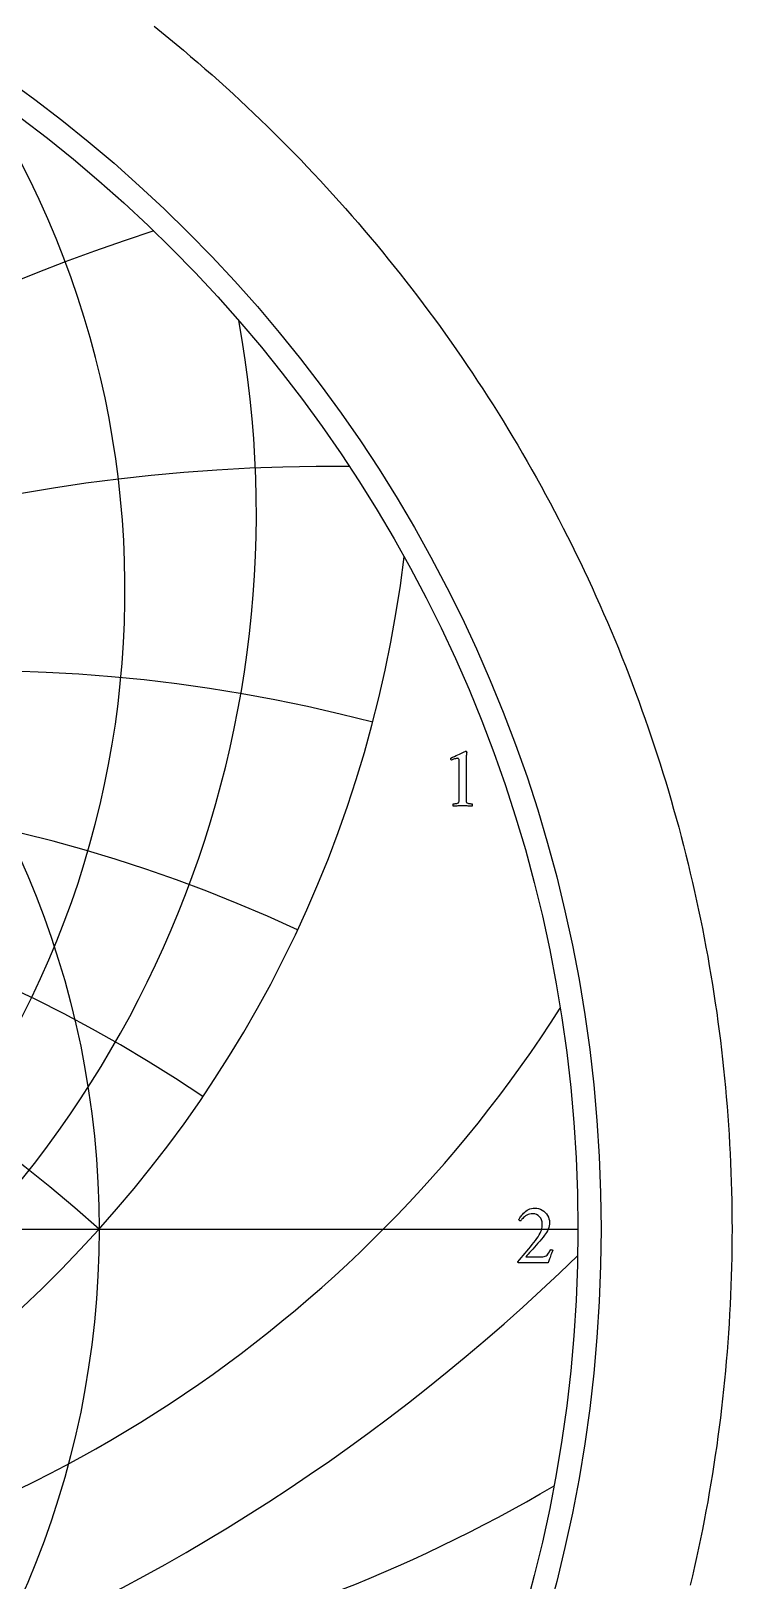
# Model space of a CAD drawing. Header units: millimetres. Extents: x -50 to 50, y -50 to 64.
# Drawn here: x 27.2 to 50, y -11.4 to 38.9 of the extents above; entities that cross this region are included whole.
import ezdxf

# ---------------------------------------------------------------- set-up
doc = ezdxf.new("R2010")
doc.units = ezdxf.units.MM
for name, color, linetype in [('CUT_OUTER', 1, 'Continuous'), ('ENGRAVE', 7, 'Continuous'), ('ENGRAVE_FINE', 8, 'Continuous'), ('GUIDE', 3, 'Continuous'), ('TEXT', 5, 'Continuous')]:
    doc.layers.add(name, color=color, linetype=linetype)

msp = doc.modelspace()

# ---------------------------------------------------------------- linework, layer by layer
at = {"layer": 'CUT_OUTER'}
msp.add_lwpolyline([(31.243, 39.0369), (31.4819, 38.8444), (31.7197, 38.6505), (31.9562, 38.4552), (32.1916, 38.2584), (32.4257, 38.0601), (32.6586, 37.8604), (32.8903, 37.6593), (33.1208, 37.4568), (33.35, 37.2529), (33.5779, 37.0476), (33.8046, 36.8408), (34.03, 36.6327), (34.2542, 36.4232), (34.477, 36.2124), (34.6986, 36.0001), (34.9188, 35.7865), (35.1377, 35.5716), (35.3553, 35.3553), (35.5716, 35.1377), (35.7865, 34.9188), (36.0001, 34.6986), (36.2124, 34.477), (36.4232, 34.2542), (36.6327, 34.03), (36.8408, 33.8046), (37.0476, 33.5779), (37.2529, 33.35), (37.4568, 33.1208), (37.6593, 32.8903), (37.8604, 32.6586), (38.0601, 32.4257), (38.2584, 32.1916), (38.4552, 31.9562), (38.6505, 31.7197), (38.8444, 31.4819), (39.0369, 31.243), (39.2278, 31.0029), (39.4173, 30.7616), (39.6053, 30.5191), (39.7918, 30.2756), (39.9769, 30.0308), (40.1604, 29.785), (40.3424, 29.538), (40.5229, 29.2899), (40.7018, 29.0407), (40.8792, 28.7904), (41.0551, 28.539), (41.2295, 28.2866), (41.4023, 28.0331), (41.5735, 27.7785), (41.7431, 27.5229), (41.9112, 27.2662), (42.0777, 27.0086), (42.2427, 26.7499), (42.406, 26.4902), (42.5678, 26.2295), (42.7279, 25.9678), (42.8864, 25.7051), (43.0433, 25.4415), (43.1986, 25.1769), (43.3523, 24.9114), (43.5043, 24.6449), (43.6547, 24.3775), (43.8035, 24.1092), (43.9506, 23.84), (44.0961, 23.5698), (44.2399, 23.2988), (44.382, 23.0269), (44.5224, 22.7542), (44.6612, 22.4806), (44.7983, 22.2061), (44.9337, 21.9308), (45.0674, 21.6547), (45.1995, 21.3778), (45.3298, 21.1), (45.4584, 20.8215), (45.5853, 20.5422), (45.7105, 20.2621), (45.834, 19.9812), (45.9557, 19.6996), (46.0757, 19.4173), (46.194, 19.1342), (46.3105, 18.8504), (46.4253, 18.5659), (46.5383, 18.2806), (46.6496, 17.9948), (46.7592, 17.7082), (46.867, 17.4209), (46.973, 17.133), (47.0772, 16.8445), (47.1797, 16.5553), (47.2804, 16.2655), (47.3793, 15.9751), (47.4764, 15.6841), (47.5718, 15.3925), (47.6653, 15.1003), (47.7571, 14.8075), (47.847, 14.5142), (47.9352, 14.2204), (48.0215, 13.926), (48.1061, 13.6311), (48.1888, 13.3356), (48.2697, 13.0397), (48.3488, 12.7433), (48.4261, 12.4464), (48.5016, 12.149), (48.5752, 11.8512), (48.647, 11.5529), (48.717, 11.2542), (48.7851, 10.9551), (48.8514, 10.6555), (48.9159, 10.3556), (48.9785, 10.0552), (49.0393, 9.7545), (49.0982, 9.4534), (49.1553, 9.152), (49.2105, 8.8502), (49.2639, 8.5481), (49.3154, 8.2457), (49.3651, 7.9429), (49.4129, 7.6399), (49.4588, 7.3365), (49.5029, 7.0329), (49.5451, 6.729), (49.5855, 6.4249), (49.624, 6.1205), (49.6606, 5.8159), (49.6953, 5.5111), (49.7282, 5.2061), (49.7592, 4.9009), (49.7884, 4.5954), (49.8156, 4.2899), (49.841, 3.9841), (49.8645, 3.6782), (49.8862, 3.3722), (49.9059, 3.066), (49.9238, 2.7598), (49.9398, 2.4534), (49.9539, 2.1469), (49.9661, 1.8404), (49.9765, 1.5337), (49.9849, 1.2271), (49.9915, 0.9203), (49.9962, 0.6136), (49.9991, 0.3068), (50, 0), (49.9991, -0.3068), (49.9962, -0.6136), (49.9915, -0.9203), (49.9849, -1.2271), (49.9765, -1.5337), (49.9661, -1.8404), (49.9539, -2.1469), (49.9398, -2.4534), (49.9238, -2.7598), (49.9059, -3.066), (49.8862, -3.3722), (49.8645, -3.6782), (49.841, -3.9841), (49.8156, -4.2899), (49.7884, -4.5954), (49.7592, -4.9009), (49.7282, -5.2061), (49.6953, -5.5111), (49.6606, -5.8159), (49.624, -6.1205), (49.5855, -6.4249), (49.5451, -6.729), (49.5029, -7.0329), (49.4588, -7.3365), (49.4129, -7.6399), (49.3651, -7.9429), (49.3154, -8.2457), (49.2639, -8.5481), (49.2105, -8.8502), (49.1553, -9.152), (49.0982, -9.4534), (49.0393, -9.7545), (48.9785, -10.0552), (48.9159, -10.3556), (48.8514, -10.6555), (48.7851, -10.9551), (48.717, -11.2542), (48.647, -11.5529)], dxfattribs=at)
at = {"layer": 'ENGRAVE'}
msp.add_lwpolyline([(-45, 0), (45, 0)], dxfattribs=at)
for radius in [45, 29.4565]:
    msp.add_circle((0, 0), radius, dxfattribs=at)
for centre, radius, start, end in [((0, 20.7246), 30.2956, 147.33942, 32.66058), ((0, 23.2522), 34.5595, 169.60534, 10.39466), ((0, 26.5228), 39.6377, 186.81771, 353.18229), ((0, -32.7148), 44.0221, 48, 132), ((0, -32.7148), 44.0221, 48, 132), ((8.1292, 30.3385), 43.0603, 279.11316, 327.44872), ((19.4199, 33.6363), 48.7465, 261.91601, 300.58445)]:
    msp.add_arc(centre, radius, start, end, dxfattribs=at)
at = {"layer": 'ENGRAVE_FINE'}
for centre, radius, start, end in [((52.4635, -32.7148), 68.4862, 108.06014, 161.590472), ((52.4635, -32.7148), 68.4862, 108.06014, 161.590472), ((36.9389, -32.7148), 57.4667, 89.357322, 156.542484), ((36.9389, -32.7148), 57.4667, 89.357322, 156.542484), ((25.4162, -32.7148), 50.8323, 75.27585, 151.16812), ((25.4162, -32.7148), 50.8323, 75.27585, 151.16812), ((16.0227, -32.7148), 46.8473, 64.90068, 145.37001), ((16.0227, -32.7148), 46.8473, 64.90068, 145.37001), ((7.7623, -32.7148), 44.7012, 55.9011, 139.02951), ((7.7623, -32.7148), 44.7012, 55.9011, 139.02951), ((0, 45.402), 64.5313, 225.796451, 314.203549)]:
    msp.add_arc(centre, radius, start, end, dxfattribs=at)
at = {"layer": 'GUIDE'}
msp.add_circle((0, 0), 45.75, dxfattribs=at)
at = {"layer": 'TEXT'}
for points in [[(41.1474, 14.0535), (41.1474, 15.1748), (41.1466, 15.2023), (41.1442, 15.2252), (41.1403, 15.2434), (41.1347, 15.2571), (41.1271, 15.267), (41.1173, 15.2741), (41.1051, 15.2784), (41.0907, 15.2798), (41.0729, 15.2785), (41.0509, 15.2745), (41.0247, 15.2678), (40.9941, 15.2585), (40.9635, 15.2483), (40.9367, 15.239), (40.9138, 15.2306), (40.8948, 15.223), (40.8836, 15.2335), (40.8756, 15.245), (40.8708, 15.2576), (40.8692, 15.2713), (40.8692, 15.2715), (40.8692, 15.272), (40.8692, 15.2729), (40.8692, 15.2741), (40.8696, 15.2793), (40.8707, 15.2834), (40.8724, 15.2864), (40.8749, 15.2883), (40.9314, 15.314), (40.9874, 15.3398), (41.0429, 15.3658), (41.0978, 15.3919), (41.1501, 15.417), (41.1978, 15.4398), (41.2409, 15.4603), (41.2794, 15.4785), (41.3113, 15.4934), (41.3344, 15.5041), (41.3489, 15.5105), (41.3547, 15.5126), (41.3603, 15.5126), (41.3669, 15.5115), (41.3724, 15.5083), (41.3768, 15.503), (41.3802, 15.4956), (41.3829, 15.4874), (41.3852, 15.4799), (41.3871, 15.4732), (41.3887, 15.4672), (41.388, 15.4628), (41.3859, 15.4498), (41.3823, 15.428), (41.3774, 15.3976), (41.3724, 15.3592), (41.3689, 15.3135), (41.3667, 15.2606), (41.366, 15.2003), (41.366, 14.0535), (41.3661, 14.0228), (41.3664, 13.9932), (41.3668, 13.9646), (41.3674, 13.9371), (41.3688, 13.9114), (41.3713, 13.8881), (41.3752, 13.8674), (41.3802, 13.8491), (41.385, 13.8422), (41.3937, 13.8356), (41.4063, 13.8294), (41.4228, 13.8236), (41.4415, 13.8183), (41.4608, 13.814), (41.4805, 13.8105), (41.5009, 13.8079), (41.5199, 13.8061), (41.536, 13.8047), (41.549, 13.8039), (41.5591, 13.8037), (41.5629, 13.7969), (41.5658, 13.7881), (41.5678, 13.7771), (41.569, 13.7639), (41.5689, 13.7508), (41.5672, 13.7398), (41.5639, 13.7309), (41.5591, 13.7242), (41.5174, 13.7269), (41.4774, 13.7295), (41.4393, 13.7319), (41.4029, 13.7341), (41.3667, 13.736), (41.3291, 13.7373), (41.2901, 13.7381), (41.2496, 13.7384), (41.2108, 13.7381), (41.1737, 13.7373), (41.1384, 13.736), (41.1049, 13.7341), (41.071, 13.7319), (41.0346, 13.7295), (40.9957, 13.7269), (40.9544, 13.7242), (40.9495, 13.7309), (40.9462, 13.7398), (40.9446, 13.7508), (40.9445, 13.7639), (40.9456, 13.7771), (40.9477, 13.7881), (40.9506, 13.7969), (40.9544, 13.8037), (40.9644, 13.8039), (40.9775, 13.8047), (40.9935, 13.8061), (41.0126, 13.8079), (41.0329, 13.8105), (41.0527, 13.814), (41.0719, 13.8183), (41.0907, 13.8236), (41.107, 13.8294), (41.1191, 13.8356), (41.1269, 13.8422), (41.1304, 13.8491), (41.1356, 13.8674), (41.1396, 13.8881), (41.1426, 13.9114), (41.1446, 13.9371), (41.1458, 13.9646), (41.1467, 13.9932), (41.1473, 14.0228), (41.1474, 14.0535)], [(44.1825, -0.6837), (44.1681, -0.7189), (44.1534, -0.7564), (44.1383, -0.7963), (44.1229, -0.8384), (44.1076, -0.8809), (44.0931, -0.9218), (44.0792, -0.9611), (44.0661, -0.9988), (44.0544, -1.0327), (44.0448, -1.0605), (44.0374, -1.0824), (44.0321, -1.0981), (43.0726, -1.0981), (43.0682, -1.0949), (43.0637, -1.0907), (43.059, -1.0856), (43.0541, -1.0797), (43.0498, -1.0736), (43.0467, -1.068), (43.0448, -1.0629), (43.0442, -1.0584), (43.1027, -0.9924), (43.162, -0.925), (43.222, -0.8561), (43.2826, -0.7859), (43.343, -0.7151), (43.4019, -0.6447), (43.4593, -0.5746), (43.5154, -0.5049), (43.5688, -0.4367), (43.6183, -0.3714), (43.6639, -0.309), (43.7056, -0.2494), (43.7444, -0.1889), (43.7755, -0.1323), (43.799, -0.0796), (43.8149, -0.0308), (43.8254, 0.0166), (43.833, 0.065), (43.8375, 0.1145), (43.839, 0.1651), (43.8336, 0.2332), (43.8174, 0.2957), (43.7903, 0.3524), (43.7524, 0.4035), (43.7062, 0.4458), (43.6542, 0.4759), (43.5962, 0.494), (43.5324, 0.5), (43.4789, 0.497), (43.4288, 0.488), (43.3823, 0.4729), (43.3394, 0.4518), (43.3002, 0.4271), (43.2649, 0.4014), (43.2335, 0.3746), (43.206, 0.3468), (43.1826, 0.3201), (43.1634, 0.2971), (43.1485, 0.2776), (43.1379, 0.2616), (43.1293, 0.2627), (43.1205, 0.2662), (43.1115, 0.272), (43.1024, 0.28), (43.0943, 0.2886), (43.0885, 0.296), (43.0851, 0.3021), (43.0839, 0.307), (43.09, 0.322), (43.0999, 0.3414), (43.1135, 0.3653), (43.1308, 0.3936), (43.1518, 0.4245), (43.1765, 0.456), (43.205, 0.4883), (43.2372, 0.5213), (43.2726, 0.5534), (43.3107, 0.5831), (43.3514, 0.6102), (43.3948, 0.6349), (43.4408, 0.6554), (43.4895, 0.67), (43.5409, 0.6788), (43.5949, 0.6817), (43.6601, 0.6776), (43.7223, 0.665), (43.7814, 0.6442), (43.8376, 0.615), (43.8894, 0.5793), (43.9355, 0.5387), (43.976, 0.4934), (44.0108, 0.4433), (44.0387, 0.3899), (44.0587, 0.3347), (44.0706, 0.2777), (44.0746, 0.219), (44.072, 0.1603), (44.064, 0.1033), (44.0507, 0.0482), (44.0321, -0.0052), (44.0088, -0.0569), (43.9817, -0.1067), (43.9506, -0.1548), (43.9157, -0.2011), (43.8661, -0.2617), (43.8138, -0.3242), (43.7589, -0.3887), (43.7013, -0.4552), (43.6432, -0.5215), (43.5867, -0.5858), (43.5318, -0.6479), (43.4785, -0.7078), (43.4287, -0.7638), (43.3841, -0.8139), (43.3449, -0.8582), (43.311, -0.8966), (43.8617, -0.8966), (43.901, -0.8933), (43.9366, -0.8835), (43.9684, -0.8671), (43.9966, -0.8441), (44.0224, -0.8144), (44.0473, -0.7777), (44.0714, -0.7342), (44.0945, -0.6837), (44.0986, -0.6762), (44.1052, -0.6709), (44.1142, -0.6677), (44.1257, -0.6667), (44.1307, -0.667), (44.1371, -0.6681), (44.1449, -0.6699), (44.1541, -0.6723), (44.1633, -0.6752), (44.1712, -0.678), (44.1775, -0.6809), (44.1825, -0.6837)]]:
    msp.add_lwpolyline(points, close=True, dxfattribs=at)

doc.saveas('drawing.dxf')
